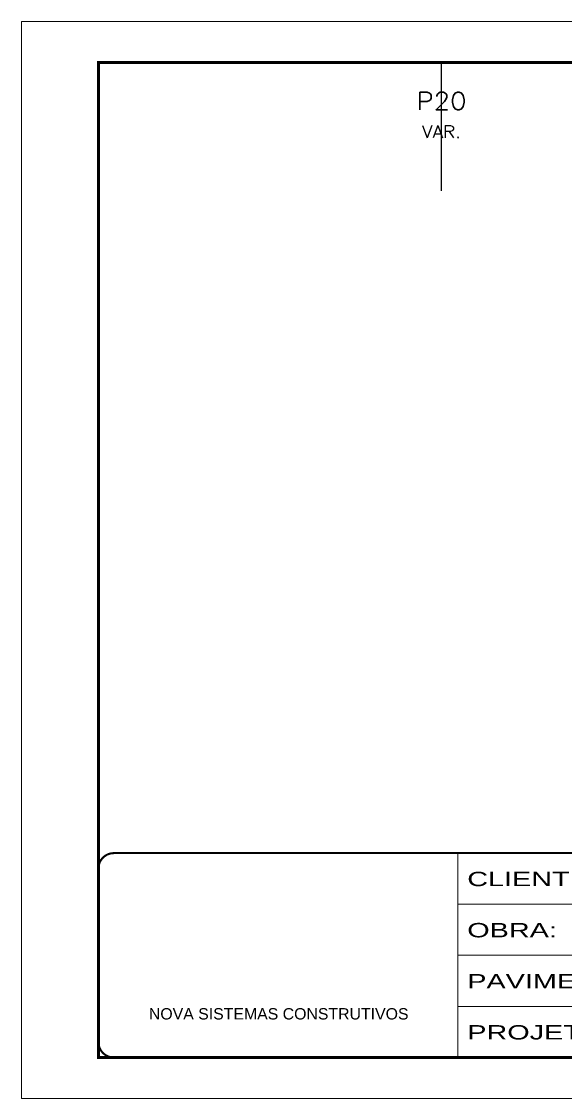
# Model space of a CAD drawing. Extents: x 14400 to 27878, y -21631 to 6985.
# Drawn here: x 17583 to 18114, y -3254 to -2204 of the extents above; entities that cross this region are included whole.
import ezdxf
from ezdxf.enums import TextEntityAlignment as Align

# ---------------------------------------------------------------- set-up
doc = ezdxf.new("R2010")
doc.units = 0
for name, pattern in [('CONTINUO', [0]), ('DASHED', [0.75, 0.5, -0.25]), ('HIDDEN', [0.375, 0.25, -0.125])]:
    doc.linetypes.add(name, pattern=pattern)
for name, color, linetype, lineweight in [('Folhas', 255, 'Continuous', 9), ('SARRAFO DE PRESSAO', 251, 'DASHED', 9), ('Texto Seção', 7, 'Continuous', 15)]:
    doc.layers.add(name, color=color, linetype=linetype, lineweight=lineweight)
doc.layers.add('Texto de Titulo', color=7, linetype='Continuous')
doc.layers.add('Texto Qtd Sarr', color=242, linetype='Continuous')
doc.styles.add('ARIAL', font='arial.ttf')
doc.styles.add('ROMANS', font='romans.shx')
doc.styles.add('Tecnologia', font='')
doc.styles.get('Tecnologia').set_extended_font_data('Forgotten Futurist')

# ---------------------------------------------------------------- blocks, each defined once
blk = doc.blocks.new('9999999999')
at = {"color": 30, "linetype": 'CONTINUO'}
for p, q in [((98564.6, 34230.2), (98564.6, 34429.4)), ((98564.6, 34379.6), (99584, 34379.6)), ((98564.6, 34329.8), (99488, 34329.8)), ((98564.6, 34280), (99488, 34280))]:
    blk.add_line(p, q, dxfattribs=at)
at = {"color": 30, "linetype": 'CONTINUO', "const_width": 2}
blk.add_lwpolyline([(99584, 34230.2), (99584, 34414.4, 0.414214), (99569, 34429.4), (98229, 34429.4, 0.414214), (98214, 34414.4), (98214, 34245.2, 0.414214), (98229, 34230.2), (99584, 34230.2)], format="xyb", dxfattribs=at)
at = {"layer": 'Folhas'}
blk.add_lwpolyline([(98139, 34190.2), (99624, 34190.2), (99624, 35240.2), (98139, 35240.2)], close=True, dxfattribs=at)
at = {"layer": 'Folhas', "color": 30, "const_width": 3}
blk.add_lwpolyline([(98214, 34230.2), (99584, 34230.2), (99584, 35200.2), (98214, 35200.2)], close=True, dxfattribs=at)
at = {"color": 7, "linetype": 'Continuous', "ltscale": 5, "style": 'ARIAL'}
blk.add_text('NOVA SISTEMAS CONSTRUTIVOS', height=11.059, dxfattribs=at).set_placement((98263.2, 34267.2))
at = {"layer": 'Folhas', "color": 7, "style": 'Tecnologia', "width": 1.5}
for s, p in [('CLIENTE:', (98573.7, 34397.2)), ('OBRA:', (98573.7, 34347.3)), ('PAVIMENTO:', (98573.7, 34297.5)), ('PROJETO:', (98573.7, 34247.7))]:
    blk.add_text(s, height=14, dxfattribs=at).set_placement(p)
blk = doc.blocks.new('titulo1')
at = {"layer": 'Defpoints', "color": 252, "linetype": 'HIDDEN', "ltscale": 2}
blk.add_line((0, 0), (0, 125), dxfattribs=at)
at = {"layer": 'Defpoints', "style": 'ROMANS', "oblique": 15}
blk.add_attdef('FOLHA', text='', height=10, dxfattribs=at).set_placement((0, 15.6), align=Align.MIDDLE_CENTER)
at = {"layer": 'Texto Qtd Sarr', "color": 3, "style": 'ROMANS', "oblique": 15}
for tag, height, p in [('TITULO', 17, (0, 71.4)), ('SEÇÃO', 12, (0, 41.5))]:
    blk.add_attdef(tag, text='', height=height, dxfattribs=at).set_placement(p, align=Align.MIDDLE_CENTER)

msp = doc.modelspace()

# ---------------------------------------------------------------- block references
at = {"layer": 'SARRAFO DE PRESSAO', "color": 6, "linetype": 'ByBlock'}
msp.add_blockref('9999999999', (-80555.511, -37444.079), dxfattribs=at)
at = {"layer": 'Texto Seção'}
ref = msp.add_blockref('titulo1', (17993.038, -2368.874), dxfattribs=at)
ref.add_attrib('TITULO', 'P20', dxfattribs={"layer": 'Texto de Titulo', "color": 7, "height": 17, "style": 'ROMANS', "width": 1.1}).set_placement((17993.038, -2281.374), align=Align.MIDDLE_CENTER)
ref.add_attrib('SEÇÃO', 'VAR.', dxfattribs={"layer": 'Texto de Titulo', "color": 7, "height": 12, "style": 'ROMANS', "width": 1.1}).set_placement((17993.038, -2311.374), align=Align.MIDDLE_CENTER)

doc.saveas('drawing.dxf')
